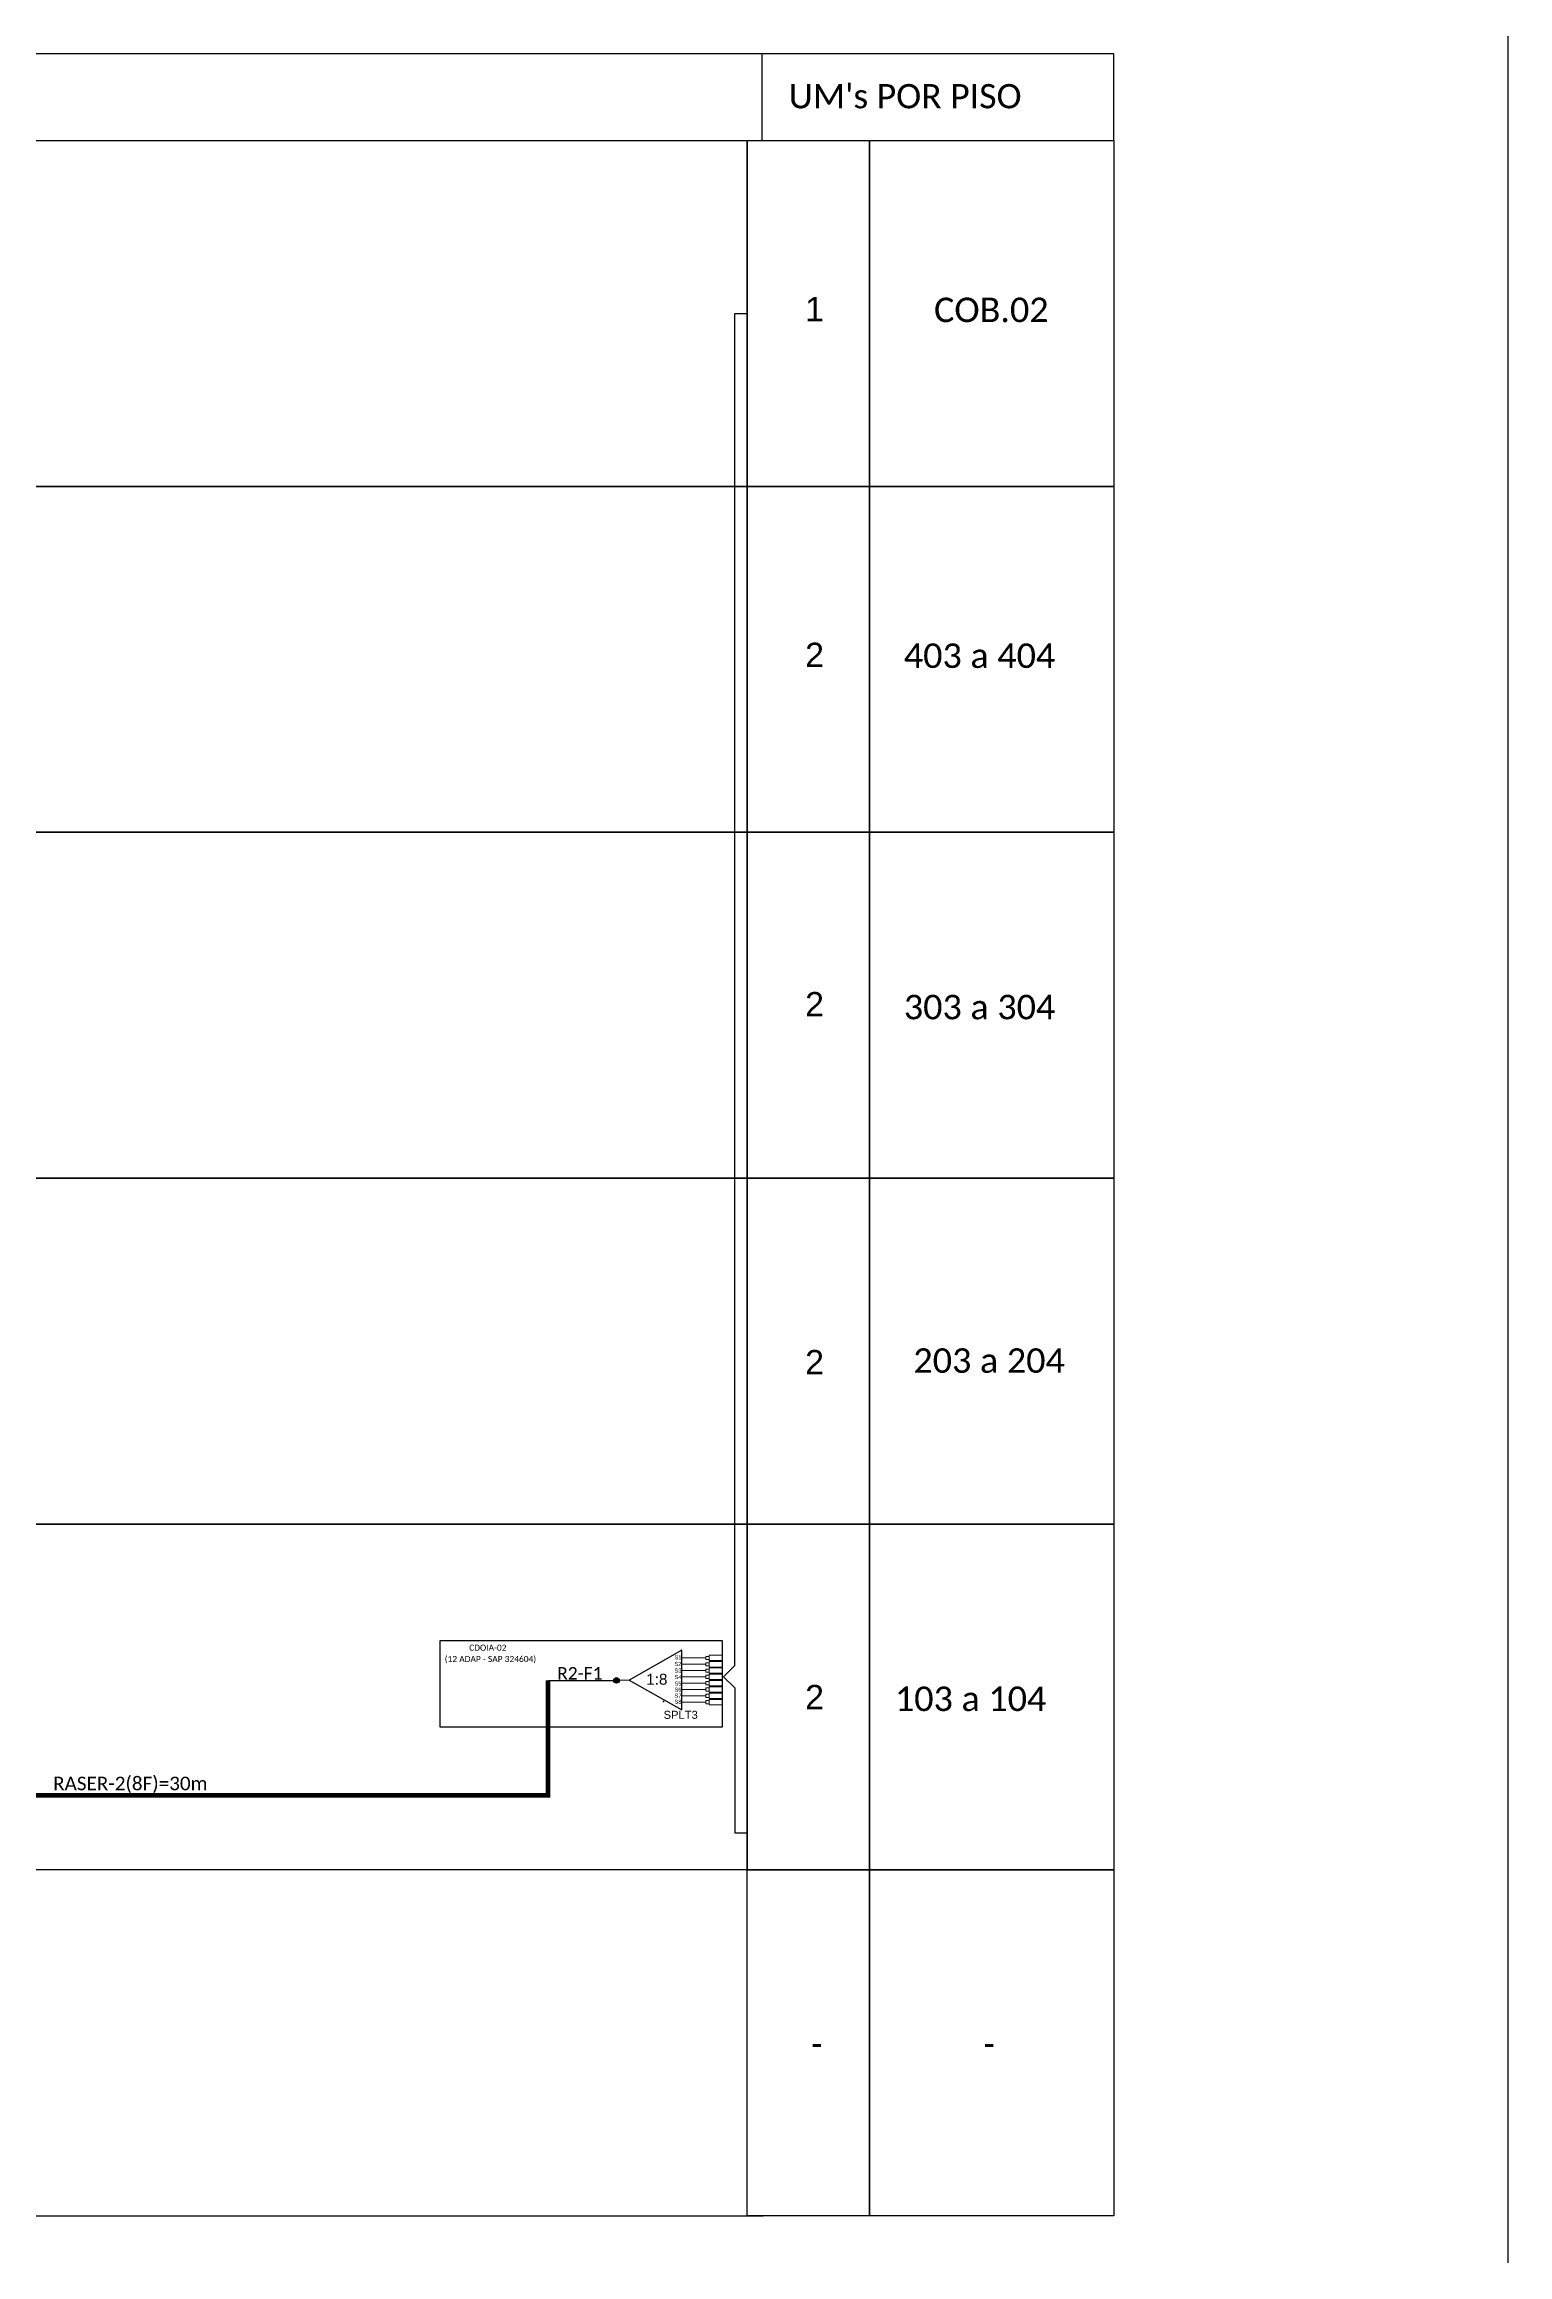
# Model space of a CAD drawing. Header units: metres. Extents: x 0 to 2138, y 0 to 691.
# Drawn here: x 885.2 to 1027.7, y 163.5 to 378.7 of the extents above; entities that cross this region are included whole.
import ezdxf
from ezdxf.enums import TextEntityAlignment as Align

# ---------------------------------------------------------------- set-up
doc = ezdxf.new("R2010")
doc.units = ezdxf.units.M
doc.styles.add('ARIAL', font='arial.ttf')
doc.styles.add('WMF-Calibri0', font='calibri.ttf')

# ---------------------------------------------------------------- blocks, each defined once
blk = doc.blocks.new('SPLT_1-8_SC-APC')
at = {"color": 1}
blk.add_lwpolyline([(-7.37, -2.1), (-17.04, -7.55), (-7.37, -13), (-7.37, -2.1)], dxfattribs=at)
at = {"color": 3, "lineweight": 0}
for points in [[(-2.99, -3.51), (-7.37, -3.51)], [(-2.41, -3.02), (-2.41, -4)], [(-2.41, -3.02), (0, -3.02)], [(-2.41, -4), (0, -4)], [(-7.37, -4.66), (-2.99, -4.66)], [(-7.37, -5.82), (-2.99, -5.82)], [(-7.37, -6.97), (-2.99, -6.97)], [(-2.41, -4.17), (-2.41, -5.16)], [(-2.41, -4.17), (0, -4.17)], [(-2.41, -5.16), (0, -5.16)], [(-2.41, -5.32), (-2.41, -6.31)], [(-2.41, -5.32), (0, -5.32)], [(-2.41, -6.31), (0, -6.31)], [(-2.41, -6.48), (-2.41, -7.46)], [(-2.41, -6.48), (0, -6.48)], [(-2.41, -7.46), (0, -7.46)], [(-2.41, -7.63), (-2.41, -8.62)], [(-2.41, -7.63), (0, -7.63)], [(-7.37, -8.12), (-2.99, -8.12)], [(-7.37, -9.28), (-2.99, -9.28)], [(-7.37, -10.43), (-2.99, -10.43)], [(-7.37, -11.58), (-2.99, -11.58)], [(-2.41, -8.62), (0, -8.62)], [(-2.41, -8.78), (-2.41, -9.77)], [(-2.41, -8.78), (0, -8.78)], [(-2.41, -9.77), (0, -9.77)], [(-2.41, -9.94), (-2.41, -10.92)], [(-2.41, -9.94), (0, -9.94)], [(-2.41, -10.92), (0, -10.92)], [(-2.41, -11.09), (-2.41, -12.08)], [(-2.41, -11.09), (0, -11.09)], [(-2.41, -12.08), (0, -12.08)]]:
    blk.add_lwpolyline(points, dxfattribs=at)
for points in [[(-2.99, -3.22), (-2.41, -3.22), (-2.41, -3.8), (-2.99, -3.8)], [(-2.99, -4.38), (-2.41, -4.38), (-2.41, -4.95), (-2.99, -4.95)], [(-2.99, -5.53), (-2.41, -5.53), (-2.41, -6.1), (-2.99, -6.1)], [(-2.99, -6.68), (-2.41, -6.68), (-2.41, -7.26), (-2.99, -7.26)], [(-2.99, -7.84), (-2.41, -7.84), (-2.41, -8.41), (-2.99, -8.41)], [(-2.99, -8.99), (-2.41, -8.99), (-2.41, -9.56), (-2.99, -9.56)], [(-2.99, -10.14), (-2.41, -10.14), (-2.41, -10.72), (-2.99, -10.72)], [(-2.99, -11.3), (-2.41, -11.3), (-2.41, -11.87), (-2.99, -11.87)]]:
    blk.add_lwpolyline(points, close=True, dxfattribs=at)
at = {"color": 1, "lineweight": 0}
blk.add_lwpolyline([(-17.04, -7.55), (-19.26, -7.55)], dxfattribs=at)
at = {"color": 1, "style": 'ARIAL'}
for s, height, p in [('S1', 0.75, (-8.74, -3.78)), ('1:8', 2, (-13.91, -8.4)), ('S2', 0.75, (-8.74, -4.97)), ('S3', 0.75, (-8.74, -6.18)), ('S4', 0.75, (-8.74, -7.36)), ('S5', 0.75, (-8.74, -8.57)), ('S6', 0.75, (-8.74, -9.69)), ('S7', 0.75, (-8.74, -10.78)), ('S8', 0.75, (-8.74, -11.9))]:
    blk.add_text(s, height=height, dxfattribs=at).set_placement(p)
blk = doc.blocks.new('SPLITTER_')
blk.add_point((0, 0))
at = {"style": 'ARIAL', "flags": 4}
blk.add_attdef('SPLT', (0, -3.26), '', height=1.5, dxfattribs=at)

msp = doc.modelspace()

# ---------------------------------------------------------------- hatches: boundary and pattern name
h = msp.add_hatch(color=3)
h.dxf.hatch_style = 1
edge = h.paths.add_edge_path()
edge.add_arc((940.96, 219.45), 0.271, 0, 360)

# ---------------------------------------------------------------- linework, layer by layer
for points in [[(-0.18, 691.28), (1027.74, 691.28), (1027.74, -0.02), (-0.18, -0.02)], [(721.58, 369.33), (953.69, 369.33), (953.69, 335.66), (721.58, 335.66)], [(953.69, 369.33), (965.59, 369.33), (965.59, 335.66), (953.69, 335.66)], [(965.59, 369.33), (989.39, 369.33), (989.39, 335.66), (965.59, 335.66)], [(721.58, 335.66), (953.69, 335.66), (953.69, 302), (721.58, 302)], [(953.69, 335.66), (965.59, 335.66), (965.59, 302), (953.69, 302)], [(965.59, 335.66), (989.39, 335.66), (989.39, 302), (965.59, 302)], [(721.58, 302), (953.69, 302), (953.69, 268.33), (721.58, 268.33)], [(953.69, 302), (965.59, 302), (965.59, 268.33), (953.69, 268.33)], [(965.59, 302), (989.39, 302), (989.39, 268.33), (965.59, 268.33)], [(721.58, 268.33), (953.69, 268.33), (953.69, 234.66), (721.58, 234.66)], [(953.69, 268.33), (965.59, 268.33), (965.59, 234.66), (953.69, 234.66)], [(965.59, 268.33), (989.39, 268.33), (989.39, 234.66), (965.59, 234.66)], [(721.58, 234.66), (953.69, 234.66), (953.69, 201), (721.58, 201)], [(953.69, 234.66), (965.59, 234.66), (965.59, 201), (953.69, 201)], [(965.59, 234.66), (989.39, 234.66), (989.39, 201), (965.59, 201)], [(953.69, 201), (965.59, 201), (965.59, 167.33), (953.69, 167.33)], [(965.59, 201), (989.39, 201), (989.39, 167.33), (965.59, 167.33)]]:
    msp.add_lwpolyline(points, close=True)
for points in [[(955.14, 377.76), (721.51, 377.76), (721.51, 377.76), (721.51, 373.55)], [(955.14, 369.33), (955.14, 377.76)], [(955.14, 369.33), (989.39, 369.33), (989.39, 377.76), (955.14, 377.76)], [(721.51, 369.33), (936.08, 369.33)], [(721.51, 335.66), (936.08, 335.66)], [(721.51, 302), (936.08, 302)], [(721.51, 268.33), (936.08, 268.33)], [(721.58, 167.33), (955.23, 167.33)]]:
    msp.add_lwpolyline(points)
at = {"color": 3}
for points in [[(952.49, 220.9), (952.49, 352.5), (953.69, 352.5)], [(952.49, 220.9), (951.36, 219.81), (952.49, 218.72)], [(952.49, 218.72), (952.49, 204.62), (953.69, 204.62)]]:
    msp.add_lwpolyline(points, dxfattribs=at)
at = {"color": 1}
msp.add_lwpolyline([(923.78, 223.35), (951.25, 223.35), (951.25, 214.89), (923.78, 214.89)], close=True, dxfattribs=at)
at = {"color": 6, "const_width": 0.465}
msp.add_lwpolyline([(877.81, 194.24), (877.81, 208.26), (934.29, 208.26), (934.29, 219.45)], dxfattribs=at)
at = {"color": 6}
msp.add_lwpolyline([(934.29, 219.45), (940.96, 219.45)], dxfattribs=at)
at = {"color": 3}
msp.add_circle((940.96, 219.45), 0.271, dxfattribs=at)

# ---------------------------------------------------------------- block references
at = {"color": 3, "xscale": 0.532102348799994, "yscale": 0.532102348799994, "zscale": 0.532102348799994}
msp.add_blockref('SPLT_1-8_SC-APC', (951.25, 223.5), dxfattribs=at)
ref = msp.add_blockref('SPLITTER_', (945.54, 217.41), dxfattribs=dict(xscale=0.5192007034969416, yscale=0.5192007034969416, zscale=0.5192007034969416))
ref.add_attrib('SPLT', 'SPLT3', (945.54, 215.71), dxfattribs={"height": 0.779, "style": 'ARIAL'})

# ---------------------------------------------------------------- texts
at = {"color": 0, "style": 'WMF-Calibri0'}
msp.add_text("UM's POR PISO", height=2.3576, dxfattribs=at).set_placement((957.71, 372.47))
at = {"style": 'WMF-Calibri0'}
for s, p in [('COB.02', (971.87, 351.66)), ('403 a 404', (968.93, 318)), ('303 a 304', (968.93, 283.8)), ('203 a 204', (969.86, 249.39)), ('103 a 104', (968.06, 216.47))]:
    msp.add_text(s, height=2.382, dxfattribs=at).set_placement(p)
at = {"color": 1, "style": 'WMF-Calibri0'}
msp.add_text('(12 ADAP - SAP 324604)', height=0.588, dxfattribs=at).set_placement((928.68, 221.24), align=Align.CENTER)
msp.add_text('CDOIA-02', height=0.588, dxfattribs=at).set_placement((926.61, 222.34))
at = {"color": 6, "style": 'WMF-Calibri0'}
for s, height, p in [('R2-F1', 1.217, (935.18, 219.53)), ('RASER-2(8F)=30m', 1.3195, (886.1, 208.76))]:
    msp.add_text(s, height=height, dxfattribs=at).set_placement(p)
at = {"style": 'ARIAL', "flags": 12}
for tag, text, height, p in [('1', 'XX', 2.365, (960.24, 352.93)), ('2', 'XX', 2.365, (960.24, 319.27)), ('2', 'XX', 2.365, (960.24, 285.27)), ('2', 'XX', 2.365, (960.24, 250.43)), ('2', '0', 2.36, (960.24, 217.83)), ('-', 'XX', 2.365, (960.46, 184.18)), ('-', 'XX', 2.365, (977.24, 184.18))]:
    msp.add_attdef(tag, text=text, height=height, dxfattribs=at).set_placement(p, align=Align.MIDDLE_CENTER)

doc.saveas('drawing.dxf')
